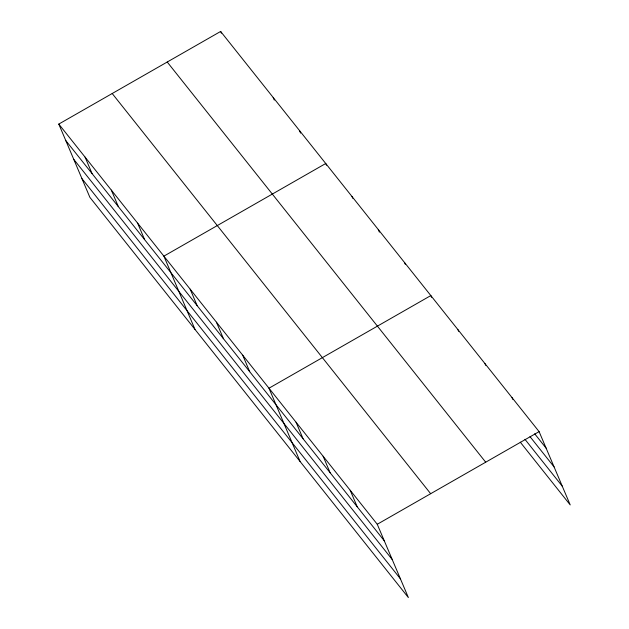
<?xml version="1.0" encoding="UTF-8"?>
<svg xmlns="http://www.w3.org/2000/svg" width="629" height="629" viewBox="0 0 629 629"><rect width="100%" height="100%" fill="white"/><g stroke="black" fill="none" stroke-linecap="round" stroke-linejoin="round"><path stroke-width="0.94" d="M58.788 124.086L377.258 524.271L408.363 597.55L89.892 197.364L58.788 124.086L220.637 31.45L539.108 431.636L570.212 504.914L520.277 442.171M377.258 524.271L539.108 431.636M534.681 433.79L546.114 448.147M530.003 436.644L554.063 466.883M524.963 439.317L562.255 486.186M167.228 62.019L485.698 462.205M112.198 93.517L430.668 493.702M65.801 140.597L384.264 540.783M73.75 159.326L392.221 559.519M81.943 178.628L400.414 578.814M512.037 397.622L512.769 399.36M484.967 363.609L485.706 365.347M457.896 329.588L458.635 331.326M431.565 297.313L430.826 295.575L268.976 388.211L300.08 461.489M404.549 262.56L405.288 264.298M378.281 229.546L379.381 232.148M352.004 196.531L352.743 198.269M326.467 165.246L325.728 163.509L163.886 256.145L194.99 329.423M299.459 130.494L300.568 133.104M273.183 97.479L274.291 100.09M220.637 31.45L221.377 33.188M350.188 490.258L357.201 506.77M323.117 456.245L330.131 472.756M296.047 422.224L303.06 438.735M242.708 355.196L249.713 371.708M216.431 322.182L223.444 338.693M190.162 289.159L197.168 305.678M137.609 223.13L144.623 239.641M111.341 190.115L118.346 206.627M85.064 157.101L92.07 173.612"/></g></svg>
